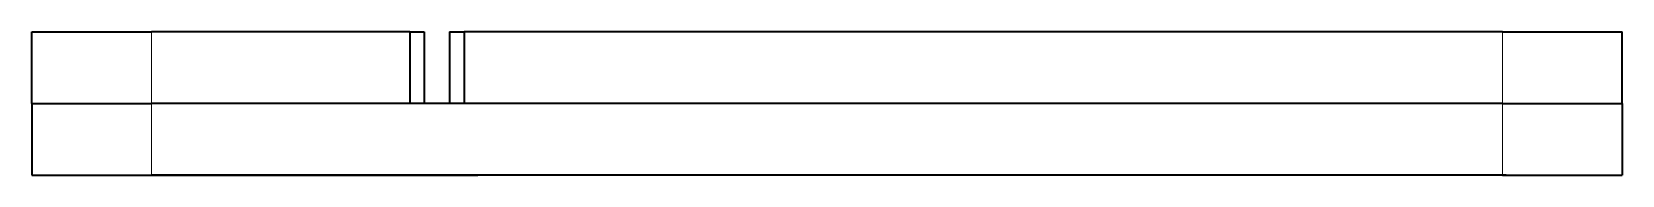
# Model space of a CAD drawing. Extents: x 321 to 857, y 218 to 648.
# Drawn here: x 392.4 to 458.8, y 217.9 to 223.9 of the extents above; entities that cross this region are included whole.
import ezdxf

# ---------------------------------------------------------------- set-up
doc = ezdxf.new("R2010")
doc.units = 0

msp = doc.modelspace()

# ---------------------------------------------------------------- linework, layer by layer
at = {"color": 7, "lineweight": 35, "ltscale": 0.075}
for p, q in [((392.412, 220.887), (392.412, 223.887)), ((408.187, 223.887), (408.187, 220.887)), ((408.187, 223.887), (408.187, 220.887)), ((408.793, 223.887), (408.793, 220.887)), ((409.851, 223.887), (409.851, 220.887)), ((410.455, 223.887), (410.455, 220.887)), ((458.792, 220.887), (458.792, 223.887)), ((392.412, 220.887), (392.412, 217.887)), ((458.792, 220.887), (458.792, 217.887))]:
    msp.add_line(p, q, dxfattribs=at)
at = {"color": 7, "lineweight": 35, "ltscale": 0.125}
for p, q in [((392.412, 223.887), (397.412, 223.887)), ((453.792, 223.887), (458.792, 223.887)), ((392.412, 220.887), (397.412, 220.887)), ((392.412, 220.887), (397.412, 220.887)), ((453.792, 220.887), (458.792, 220.887)), ((453.792, 220.887), (458.792, 220.887)), ((392.412, 217.887), (397.412, 217.887)), ((453.792, 217.887), (458.792, 217.887))]:
    msp.add_line(p, q, dxfattribs=at)
at = {"color": 7, "lineweight": 13, "ltscale": 0.075}
for p, q in [((397.412, 220.887), (397.412, 223.887)), ((453.792, 220.887), (453.792, 223.887)), ((397.412, 220.887), (397.412, 217.887)), ((453.792, 220.887), (453.792, 217.887))]:
    msp.add_line(p, q, dxfattribs=at)
at = {"color": 7, "lineweight": 35, "ltscale": 0.269374}
for p, q in [((408.187, 223.887), (397.412, 223.887)), ((408.187, 220.887), (397.412, 220.887))]:
    msp.add_line(p, q, dxfattribs=at)
at = {"color": 7, "lineweight": 35, "ltscale": 0.015133}
msp.add_line((408.187, 223.887), (408.793, 223.887), dxfattribs=at)
at = {"color": 7, "lineweight": 35, "ltscale": 0.015116}
msp.add_line((409.851, 223.887), (410.455, 223.887), dxfattribs=at)
at = {"color": 7, "lineweight": 35}
for p, q in [((453.792, 223.887), (410.455, 223.887)), ((453.792, 220.887), (397.412, 220.887)), ((453.792, 220.887), (410.455, 220.887)), ((453.792, 217.887), (397.412, 217.887))]:
    msp.add_line(p, q, dxfattribs=at)
at = {"color": 7, "lineweight": 35, "ltscale": 0.000310516}
msp.add_line((395.204, 217.887), (395.216, 217.887), dxfattribs=at)
at = {"color": 7, "lineweight": 35, "ltscale": 0.002505}
msp.add_line((395.216, 217.887), (395.316, 217.887), dxfattribs=at)
at = {"color": 7, "lineweight": 35, "ltscale": 0.013438}
msp.add_line((395.316, 217.887), (395.854, 217.887), dxfattribs=at)
at = {"color": 7, "lineweight": 35, "ltscale": 0.001408}
msp.add_line((395.37, 217.887), (395.426, 217.887), dxfattribs=at)
at = {"color": 7, "lineweight": 35, "ltscale": 0.001637}
msp.add_line((395.426, 217.887), (395.492, 217.887), dxfattribs=at)
at = {"color": 7, "lineweight": 35, "ltscale": 0.000421906}
msp.add_line((395.492, 217.887), (395.509, 217.887), dxfattribs=at)
at = {"color": 7, "lineweight": 35, "ltscale": 0.016291}
msp.add_line((395.509, 217.887), (396.16, 217.887), dxfattribs=at)
at = {"color": 7, "lineweight": 35, "ltscale": 0.004739}
msp.add_line((395.57, 217.887), (395.759, 217.887), dxfattribs=at)
at = {"color": 7, "lineweight": 35, "ltscale": 0.000263977}
msp.add_line((395.759, 217.887), (395.77, 217.887), dxfattribs=at)
at = {"color": 7, "lineweight": 35, "ltscale": 0.012}
msp.add_line((395.77, 217.887), (396.25, 217.887), dxfattribs=at)
at = {"color": 7, "lineweight": 35, "ltscale": 0.011445}
msp.add_line((395.849, 217.887), (396.307, 217.887), dxfattribs=at)
at = {"color": 7, "lineweight": 35, "ltscale": 8.92639e-05}
msp.add_line((395.854, 217.887), (395.857, 217.887), dxfattribs=at)
at = {"color": 7, "lineweight": 35, "ltscale": 0.003983}
msp.add_line((396.16, 217.887), (396.32, 217.887), dxfattribs=at)
at = {"color": 7, "lineweight": 35, "ltscale": 0.009023}
msp.add_line((396.25, 217.887), (396.611, 217.887), dxfattribs=at)
at = {"color": 7, "lineweight": 35, "ltscale": 0.000447845}
msp.add_line((396.307, 217.887), (396.324, 217.887), dxfattribs=at)
at = {"color": 7, "lineweight": 35, "ltscale": 0.00556}
msp.add_line((396.32, 217.887), (396.542, 217.887), dxfattribs=at)
at = {"color": 7, "lineweight": 35, "ltscale": 0.012183}
msp.add_line((396.324, 217.887), (396.812, 217.887), dxfattribs=at)
at = {"color": 7, "lineweight": 35, "ltscale": 0.015065}
msp.add_line((396.431, 217.887), (397.034, 217.887), dxfattribs=at)
at = {"color": 7, "lineweight": 35, "ltscale": 0.009945}
msp.add_line((396.611, 217.887), (397.009, 217.887), dxfattribs=at)
at = {"color": 7, "lineweight": 35, "ltscale": 0.003617}
msp.add_line((396.812, 217.887), (396.956, 217.887), dxfattribs=at)
at = {"color": 7, "lineweight": 35, "ltscale": 0.010002}
msp.add_line((396.956, 217.887), (397.357, 217.887), dxfattribs=at)
at = {"color": 7, "lineweight": 35, "ltscale": 0.005831}
msp.add_line((397.034, 217.887), (397.267, 217.887), dxfattribs=at)
at = {"color": 7, "lineweight": 35, "ltscale": 0.014593}
msp.add_line((397.075, 217.887), (397.659, 217.887), dxfattribs=at)
at = {"color": 7, "lineweight": 35, "ltscale": 0.002241}
msp.add_line((397.097, 217.887), (397.186, 217.887), dxfattribs=at)
at = {"color": 7, "lineweight": 35, "ltscale": 0.001232}
msp.add_line((397.136, 217.887), (397.186, 217.887), dxfattribs=at)
at = {"color": 7, "lineweight": 35, "ltscale": 0.02243}
msp.add_line((397.149, 217.887), (398.046, 217.887), dxfattribs=at)
at = {"color": 7, "lineweight": 35, "ltscale": 0.001171}
msp.add_line((397.267, 217.887), (397.314, 217.887), dxfattribs=at)
at = {"color": 7, "lineweight": 35, "ltscale": 0.003151}
msp.add_line((397.314, 217.887), (397.44, 217.887), dxfattribs=at)
at = {"color": 7, "lineweight": 35, "ltscale": 0.003471}
msp.add_line((397.439, 217.887), (397.578, 217.887), dxfattribs=at)
at = {"color": 7, "lineweight": 35, "ltscale": 0.000520325}
msp.add_line((397.578, 217.887), (397.599, 217.887), dxfattribs=at)
at = {"color": 7, "lineweight": 35, "ltscale": 0.022321}
msp.add_line((397.599, 217.887), (398.492, 217.887), dxfattribs=at)
at = {"color": 7, "lineweight": 35, "ltscale": 0.003902}
msp.add_line((397.659, 217.887), (397.815, 217.887), dxfattribs=at)
at = {"color": 7, "lineweight": 35, "ltscale": 0.01299}
msp.add_line((397.815, 217.887), (398.334, 217.887), dxfattribs=at)
at = {"color": 7, "lineweight": 35, "ltscale": 0.008805}
msp.add_line((398.046, 217.887), (398.398, 217.887), dxfattribs=at)
at = {"color": 7, "lineweight": 35, "ltscale": 0.022236}
msp.add_line((398.334, 217.887), (399.224, 217.887), dxfattribs=at)
at = {"color": 7, "lineweight": 35, "ltscale": 0.018665}
msp.add_line((398.399, 217.887), (399.145, 217.887), dxfattribs=at)
at = {"color": 7, "lineweight": 35, "ltscale": 0.038055}
msp.add_line((398.492, 217.887), (400.014, 217.887), dxfattribs=at)
at = {"color": 7, "lineweight": 35, "ltscale": 0.040946}
msp.add_line((399.145, 217.887), (400.783, 217.887), dxfattribs=at)
at = {"color": 7, "lineweight": 35, "ltscale": 0.030972}
msp.add_line((399.224, 217.887), (400.462, 217.887), dxfattribs=at)
at = {"color": 7, "lineweight": 35, "ltscale": 0.019205}
msp.add_line((400.014, 217.887), (400.782, 217.887), dxfattribs=at)
at = {"color": 7, "lineweight": 35, "ltscale": 0.007997}
msp.add_line((400.462, 217.887), (400.782, 217.887), dxfattribs=at)
at = {"color": 7, "lineweight": 35, "ltscale": 2.67029e-05}
msp.add_line((400.783, 217.887), (400.784, 217.887), dxfattribs=at)
at = {"color": 7, "lineweight": 35, "ltscale": 0.01254}
msp.add_line((400.784, 217.887), (401.286, 217.887), dxfattribs=at)
at = {"color": 7, "lineweight": 35, "ltscale": 0.000393677}
msp.add_line((400.791, 217.887), (400.807, 217.887), dxfattribs=at)
at = {"color": 7, "lineweight": 35, "ltscale": 0.000469208}
msp.add_line((400.807, 217.887), (400.826, 217.887), dxfattribs=at)
at = {"color": 7, "lineweight": 35, "ltscale": 0.027176}
msp.add_line((400.817, 217.887), (401.904, 217.887), dxfattribs=at)
at = {"color": 7, "lineweight": 35, "ltscale": 0.000151062}
msp.add_line((400.826, 217.887), (400.832, 217.887), dxfattribs=at)
at = {"color": 7, "lineweight": 35, "ltscale": 0.004922}
msp.add_line((400.832, 217.887), (401.029, 217.887), dxfattribs=at)
at = {"color": 7, "lineweight": 35, "ltscale": 0.011405}
msp.add_line((400.853, 217.887), (401.309, 217.887), dxfattribs=at)
at = {"color": 7, "lineweight": 35, "ltscale": 0.011028}
msp.add_line((401.029, 217.887), (401.47, 217.887), dxfattribs=at)
at = {"color": 7, "lineweight": 35, "ltscale": 0.044295}
msp.add_line((401.049, 217.887), (402.821, 217.887), dxfattribs=at)
at = {"color": 7, "lineweight": 35, "ltscale": 0.019788}
msp.add_line((401.286, 217.887), (402.077, 217.887), dxfattribs=at)
at = {"color": 7, "lineweight": 35, "ltscale": 0.00261}
msp.add_line((401.309, 217.887), (401.414, 217.887), dxfattribs=at)
at = {"color": 7, "lineweight": 35, "ltscale": 6.02722e-05}
msp.add_line((401.414, 217.887), (401.416, 217.887), dxfattribs=at)
at = {"color": 7, "lineweight": 35, "ltscale": 0.002305}
msp.add_line((401.416, 217.887), (401.508, 217.887), dxfattribs=at)
at = {"color": 7, "lineweight": 35, "ltscale": 0.002619}
msp.add_line((401.47, 217.887), (401.575, 217.887), dxfattribs=at)
at = {"color": 7, "lineweight": 35, "ltscale": 0.001453}
msp.add_line((401.508, 217.887), (401.567, 217.887), dxfattribs=at)
at = {"color": 7, "lineweight": 35, "ltscale": 0.010617}
msp.add_line((401.574, 217.887), (401.999, 217.887), dxfattribs=at)
at = {"color": 7, "lineweight": 35, "ltscale": 0.030531}
msp.add_line((401.904, 217.887), (403.125, 217.887), dxfattribs=at)
at = {"color": 7, "lineweight": 35, "ltscale": 3.12805e-05}
msp.add_line((401.999, 217.887), (402, 217.887), dxfattribs=at)
at = {"color": 7, "lineweight": 35, "ltscale": 0.043694}
msp.add_line((402.056, 217.887), (403.804, 217.887), dxfattribs=at)
at = {"color": 7, "lineweight": 35, "ltscale": 0.02002}
msp.add_line((402.077, 217.887), (402.878, 217.887), dxfattribs=at)
at = {"color": 7, "lineweight": 35, "ltscale": 0.039799}
msp.add_line((402.821, 217.887), (404.413, 217.887), dxfattribs=at)
at = {"color": 7, "lineweight": 35, "ltscale": 0.04735}
msp.add_line((402.858, 217.887), (404.752, 217.887), dxfattribs=at)
at = {"color": 7, "lineweight": 35, "ltscale": 0.004255}
msp.add_line((402.878, 217.887), (403.048, 217.887), dxfattribs=at)
at = {"color": 7, "lineweight": 35, "ltscale": 0.009144}
msp.add_line((402.949, 217.887), (403.315, 217.887), dxfattribs=at)
at = {"color": 7, "lineweight": 35, "ltscale": 0.000146484}
msp.add_line((403.048, 217.887), (403.054, 217.887), dxfattribs=at)
at = {"color": 7, "lineweight": 35, "ltscale": 0.000403595}
msp.add_line((403.124, 217.887), (403.14, 217.887), dxfattribs=at)
at = {"color": 7, "lineweight": 35, "ltscale": 0.007703}
msp.add_line((403.14, 217.887), (403.448, 217.887), dxfattribs=at)
at = {"color": 7, "lineweight": 35, "ltscale": 0.028923}
msp.add_line((403.315, 217.887), (404.472, 217.887), dxfattribs=at)
at = {"color": 7, "lineweight": 35, "ltscale": 0.011627}
msp.add_line((403.448, 217.887), (403.913, 217.887), dxfattribs=at)
at = {"color": 7, "lineweight": 35, "ltscale": 0.004711}
msp.add_line((403.804, 217.887), (403.992, 217.887), dxfattribs=at)
at = {"color": 7, "lineweight": 35, "ltscale": 0.001262}
msp.add_line((403.913, 217.887), (403.964, 217.887), dxfattribs=at)
at = {"color": 7, "lineweight": 35, "ltscale": 0.009543}
msp.add_line((403.964, 217.887), (404.345, 217.887), dxfattribs=at)
at = {"color": 7, "lineweight": 35, "ltscale": 0.047823}
msp.add_line((403.992, 217.887), (405.905, 217.887), dxfattribs=at)
at = {"color": 7, "lineweight": 35, "ltscale": 0.001219}
msp.add_line((404.345, 217.887), (404.394, 217.887), dxfattribs=at)
at = {"color": 7, "lineweight": 35, "ltscale": 0.002247}
msp.add_line((404.394, 217.887), (404.484, 217.887), dxfattribs=at)
at = {"color": 7, "lineweight": 35, "ltscale": 0.003706}
msp.add_line((404.413, 217.887), (404.561, 217.887), dxfattribs=at)
at = {"color": 7, "lineweight": 35, "ltscale": 0.005047}
msp.add_line((404.472, 217.887), (404.674, 217.887), dxfattribs=at)
at = {"color": 7, "lineweight": 35, "ltscale": 0.023127}
msp.add_line((404.561, 217.887), (405.486, 217.887), dxfattribs=at)
at = {"color": 7, "lineweight": 35, "ltscale": 0.045497}
msp.add_line((404.674, 217.887), (406.493, 217.887), dxfattribs=at)
at = {"color": 7, "lineweight": 35, "ltscale": 0.044545}
msp.add_line((404.752, 217.887), (406.533, 217.887), dxfattribs=at)
at = {"color": 7, "lineweight": 35, "ltscale": 0.013936}
msp.add_line((405.486, 217.887), (406.043, 217.887), dxfattribs=at)
at = {"color": 7, "lineweight": 35, "ltscale": 0.003863}
msp.add_line((405.905, 217.887), (406.06, 217.887), dxfattribs=at)
at = {"color": 7, "lineweight": 35, "ltscale": 0.001432}
msp.add_line((406.06, 217.887), (406.117, 217.887), dxfattribs=at)
at = {"color": 7, "lineweight": 35, "ltscale": 0.000350952}
msp.add_line((406.117, 217.887), (406.131, 217.887), dxfattribs=at)
at = {"color": 7, "lineweight": 35, "ltscale": 0.020748}
msp.add_line((406.131, 217.887), (406.961, 217.887), dxfattribs=at)
at = {"color": 7, "lineweight": 35, "ltscale": 0.007505}
msp.add_line((406.431, 217.887), (406.731, 217.887), dxfattribs=at)
at = {"color": 7, "lineweight": 35, "ltscale": 0.007272}
msp.add_line((406.493, 217.887), (406.784, 217.887), dxfattribs=at)
at = {"color": 7, "lineweight": 35, "ltscale": 0.042175}
msp.add_line((406.533, 217.887), (408.22, 217.887), dxfattribs=at)
at = {"color": 7, "lineweight": 35, "ltscale": 0.044932}
msp.add_line((406.731, 217.887), (408.529, 217.887), dxfattribs=at)
at = {"color": 7, "lineweight": 35, "ltscale": 0.007351}
msp.add_line((406.784, 217.887), (407.078, 217.887), dxfattribs=at)
at = {"color": 7, "lineweight": 35, "ltscale": 0.00054245}
msp.add_line((406.961, 217.887), (406.983, 217.887), dxfattribs=at)
at = {"color": 7, "lineweight": 35, "ltscale": 0.006589}
msp.add_line((406.983, 217.887), (407.246, 217.887), dxfattribs=at)
at = {"color": 7, "lineweight": 35, "ltscale": 0.033057}
msp.add_line((407.078, 217.887), (408.401, 217.887), dxfattribs=at)
at = {"color": 7, "lineweight": 35, "ltscale": 0.070276}
msp.add_line((407.145, 217.887), (409.956, 217.887), dxfattribs=at)
at = {"color": 7, "lineweight": 35, "ltscale": 0.019405}
msp.add_line((407.246, 217.887), (408.022, 217.887), dxfattribs=at)
at = {"color": 7, "lineweight": 35, "ltscale": 0.003588}
msp.add_line((408.022, 217.887), (408.166, 217.887), dxfattribs=at)
at = {"color": 7, "lineweight": 35, "ltscale": 0.000325012}
msp.add_line((408.22, 217.887), (408.233, 217.887), dxfattribs=at)
at = {"color": 7, "lineweight": 35, "ltscale": 0.007455}
msp.add_line((408.233, 217.887), (408.532, 217.887), dxfattribs=at)
at = {"color": 7, "lineweight": 35, "ltscale": 0.017653}
msp.add_line((408.532, 217.887), (409.238, 217.887), dxfattribs=at)
at = {"color": 7, "lineweight": 35, "ltscale": 0.015919}
msp.add_line((408.532, 217.887), (409.168, 217.887), dxfattribs=at)
at = {"color": 7, "lineweight": 35, "ltscale": 0.000120544}
msp.add_line((409.238, 217.887), (409.243, 217.887), dxfattribs=at)
at = {"color": 7, "lineweight": 35, "ltscale": 0.000824738}
msp.add_line((409.243, 217.887), (409.276, 217.887), dxfattribs=at)
at = {"color": 7, "lineweight": 35, "ltscale": 0.005439}
msp.add_line((409.276, 217.887), (409.493, 217.887), dxfattribs=at)
at = {"color": 7, "lineweight": 35, "ltscale": 0.039147}
msp.add_line((409.332, 217.887), (410.898, 217.887), dxfattribs=at)
at = {"color": 7, "lineweight": 35, "ltscale": 0.009899}
msp.add_line((409.493, 217.887), (409.889, 217.887), dxfattribs=at)
at = {"color": 7, "lineweight": 35, "ltscale": 0.000539398}
msp.add_line((409.956, 217.887), (409.977, 217.887), dxfattribs=at)
at = {"color": 7, "lineweight": 35, "ltscale": 0.019547}
msp.add_line((409.977, 217.887), (410.759, 217.887), dxfattribs=at)
at = {"color": 7, "lineweight": 35, "ltscale": 0.002716}
msp.add_line((410.759, 217.887), (410.868, 217.887), dxfattribs=at)
at = {"color": 7, "lineweight": 35, "ltscale": 0.003873}
msp.add_line((410.868, 217.887), (411.023, 217.887), dxfattribs=at)
at = {"color": 7, "lineweight": 35, "ltscale": 0.003359}
msp.add_line((410.898, 217.887), (411.032, 217.887), dxfattribs=at)
at = {"color": 7, "lineweight": 35, "ltscale": 0.000818634}
msp.add_line((452.391, 217.887), (452.359, 217.887), dxfattribs=at)
at = {"color": 7, "lineweight": 35, "ltscale": 0.019073}
msp.add_line((453.155, 217.887), (452.392, 217.887), dxfattribs=at)
at = {"color": 7, "lineweight": 35, "ltscale": 0.019252}
msp.add_line((453.925, 217.887), (453.155, 217.887), dxfattribs=at)
at = {"color": 7, "lineweight": 35, "ltscale": 0.001535}
msp.add_line((453.954, 217.887), (453.893, 217.887), dxfattribs=at)

doc.saveas('drawing.dxf')
